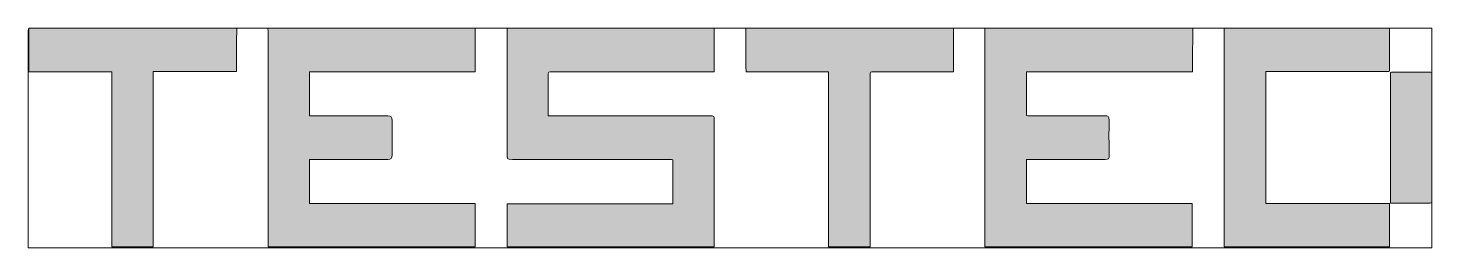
# Model space of a CAD drawing. Extents: x 2 to 1918, y 398 to 698.
import ezdxf

# ---------------------------------------------------------------- set-up
doc = ezdxf.new("R2010")
doc.units = 0
doc.header["$MEASUREMENT"] = 0
doc.layers.add('Layer 1', color=7, linetype='Continuous', lineweight=0)

# ---------------------------------------------------------------- blocks, each defined once
blk = doc.blocks.new('Block_1')
at = {"layer": 'Layer 1', "transparency": 33554687}
h = blk.add_hatch(color=7, dxfattribs=at)
h.dxf.hatch_style = 2
edge = h.paths.add_edge_path()
edge.add_spline(control_points=[(286.5, 698), (286.4, 680.2), (286.3, 662.4), (286.2, 644.5), (286.2, 642.7), (286.2, 640.8), (286.2, 638.5), (248.2, 638.5), (210.6, 638.5), (172.5, 638.5), (172.5, 558.6), (172.5, 479.2), (172.5, 399.3), (153.5, 399.3), (134.9, 399.3), (115.9, 399.3), (115.9, 478.8), (115.9, 558.2), (115.9, 638.3), (78, 638.3), (40.6, 638.3), (2.6, 638.3), (2.6, 658.7), (2.6, 678.3), (2.6, 698), (97.2, 698), (191.8, 698), (286.5, 698)], knot_values=[0, 0, 0, 0, 1, 1, 1, 2, 2, 2, 3, 3, 3, 4, 4, 4, 5, 5, 5, 6, 6, 6, 7, 7, 7, 8, 8, 8, 9, 9, 9, 9], degree=3, periodic=0)
h = blk.add_hatch(color=7, dxfattribs=at)
h.dxf.hatch_style = 2
edge = h.paths.add_edge_path()
edge.add_spline(control_points=[(612.1, 698), (612.1, 678.3), (612.1, 658.7), (612.1, 638.4), (536.5, 638.4), (461.5, 638.4), (386.1, 638.4), (386.1, 618.2), (386.1, 598.6), (386.1, 578.4), (388.3, 578.3), (390.4, 578.1), (392.6, 578.1), (426, 578.1), (459.3, 578), (492.7, 578.2), (497.6, 578.3), (498.8, 576.7), (498.7, 572), (498.5, 556.3), (498.5, 540.5), (498.7, 524.7), (498.8, 520), (497.6, 518.5), (492.7, 518.5), (459.3, 518.8), (425.9, 518.7), (392.6, 518.7), (390.5, 518.7), (388.5, 518.7), (386.1, 518.7), (386.1, 498.4), (386.1, 478.6), (386.1, 458.3), (461.5, 458.3), (536.5, 458.3), (611.9, 458.3), (611.9, 438.4), (611.9, 419.1), (611.9, 399.3), (517.8, 399.3), (423.8, 399.3), (329.3, 399.3), (329.3, 401.4), (329.3, 403.4), (329.3, 405.4), (329.3, 500.7), (329.3, 596.1), (329.3, 691.4), (329.3, 693.6), (329.2, 695.8), (329.2, 698), (423.5, 698), (517.8, 698), (612.1, 698)], knot_values=[0, 0, 0, 0, 1, 1, 1, 2, 2, 2, 3, 3, 3, 4, 4, 4, 5, 5, 5, 6, 6, 6, 7, 7, 7, 8, 8, 8, 9, 9, 9, 10, 10, 10, 11, 11, 11, 12, 12, 12, 13, 13, 13, 14, 14, 14, 15, 15, 15, 16, 16, 16, 17, 17, 17, 18, 18, 18, 18], degree=3, periodic=0)
h = blk.add_hatch(color=7, dxfattribs=at)
h.dxf.hatch_style = 2
edge = h.paths.add_edge_path()
edge.add_spline(control_points=[(938.6, 698), (938.6, 678.3), (938.6, 658.6), (938.6, 638.4), (936, 638.4), (934, 638.4), (932, 638.4), (860.6, 638.4), (789.3, 638.4), (717.9, 638.4), (711.8, 638.4), (711.8, 638.4), (711.8, 632.2), (711.8, 616.1), (711.8, 600), (711.8, 583.9), (711.8, 582.2), (711.8, 580.5), (711.8, 578.1), (714.7, 578.1), (717, 578.1), (719.3, 578.1), (790.2, 578.1), (861.1, 578.1), (932, 578.1), (938.6, 578.1), (938.6, 578.1), (938.6, 571.4), (938.6, 516.1), (938.6, 460.7), (938.6, 405.3), (938.6, 403.4), (938.6, 401.5), (938.6, 399.3), (844.2, 399.3), (750.2, 399.3), (655.9, 399.3), (655.9, 418.8), (655.9, 438.2), (655.9, 458.1), (731.1, 458.1), (806.3, 458.1), (881.9, 458.1), (881.9, 478.4), (881.9, 498.1), (881.9, 518.3), (879.8, 518.4), (877.7, 518.6), (875.5, 518.6), (804.7, 518.7), (733.8, 518.7), (662.9, 518.7), (655.6, 518.7), (655.6, 518.7), (655.6, 526.2), (655.6, 581.5), (655.6, 636.9), (655.6, 692.3), (655.6, 694.2), (655.7, 696.1), (655.7, 698), (750, 698), (844.3, 698), (938.6, 698)], knot_values=[0, 0, 0, 0, 1, 1, 1, 2, 2, 2, 3, 3, 3, 4, 4, 4, 5, 5, 5, 6, 6, 6, 7, 7, 7, 8, 8, 8, 9, 9, 9, 10, 10, 10, 11, 11, 11, 12, 12, 12, 13, 13, 13, 14, 14, 14, 15, 15, 15, 16, 16, 16, 17, 17, 17, 18, 18, 18, 19, 19, 19, 20, 20, 20, 21, 21, 21, 21], degree=3, periodic=0)
h = blk.add_hatch(color=7, dxfattribs=at)
h.dxf.hatch_style = 2
edge = h.paths.add_edge_path()
edge.add_spline(control_points=[(1265.2, 698), (1265.2, 678.3), (1265.2, 658.7), (1265.2, 638.4), (1262.7, 638.4), (1260.8, 638.4), (1258.9, 638.4), (1225.1, 638.4), (1191.2, 638.4), (1157.4, 638.4), (1151.2, 638.4), (1151.2, 638.4), (1151.2, 632.4), (1151.2, 556.8), (1151.2, 481.2), (1151.2, 405.6), (1151.2, 403.6), (1151.2, 401.6), (1151.2, 399.3), (1132.3, 399.3), (1113.9, 399.3), (1094.7, 399.3), (1094.7, 478.7), (1094.7, 558.3), (1094.7, 638.3), (1056.9, 638.3), (1019.8, 638.3), (982.2, 638.3), (982, 640.5), (981.8, 642.3), (981.8, 644.1), (981.8, 660.4), (981.8, 676.6), (981.8, 692.9), (981.8, 694.6), (981.5, 696.3), (981.4, 698), (1076, 698), (1170.6, 698), (1265.2, 698)], knot_values=[0, 0, 0, 0, 1, 1, 1, 2, 2, 2, 3, 3, 3, 4, 4, 4, 5, 5, 5, 6, 6, 6, 7, 7, 7, 8, 8, 8, 9, 9, 9, 10, 10, 10, 11, 11, 11, 12, 12, 12, 13, 13, 13, 13], degree=3, periodic=0)
h = blk.add_hatch(color=7, dxfattribs=at)
h.dxf.hatch_style = 2
edge = h.paths.add_edge_path()
edge.add_spline(control_points=[(1591.8, 698), (1591.7, 680.2), (1591.6, 662.4), (1591.5, 644.5), (1591.5, 642.7), (1591.5, 640.8), (1591.5, 638.4), (1515.8, 638.4), (1440.6, 638.4), (1365, 638.4), (1365, 618.3), (1365, 598.6), (1365, 578.5), (1367.1, 578.3), (1369.3, 578.1), (1371.4, 578.1), (1404.8, 578.1), (1438.2, 578), (1471.6, 578.2), (1476.2, 578.2), (1477.8, 577.2), (1477.7, 572.2), (1477.3, 556.1), (1477.4, 540), (1477.7, 523.9), (1477.7, 519.7), (1476.5, 518.6), (1472.4, 518.6), (1438.8, 518.7), (1405.3, 518.7), (1371.7, 518.7), (1369.6, 518.7), (1367.4, 518.7), (1364.9, 518.7), (1364.9, 498.4), (1364.9, 478.7), (1364.9, 458.5), (1440.3, 458.5), (1515.5, 458.5), (1591.1, 458.5), (1591.1, 438.5), (1591.1, 419.1), (1591.1, 399.3), (1497, 399.3), (1402.8, 399.3), (1308.1, 399.3), (1308.1, 401.4), (1308.1, 403.4), (1308.1, 405.5), (1308.1, 500.9), (1308.1, 596.4), (1308.1, 691.9), (1308.1, 693.9), (1308, 696), (1307.9, 698), (1402.5, 698), (1497.2, 698), (1591.8, 698)], knot_values=[0, 0, 0, 0, 1, 1, 1, 2, 2, 2, 3, 3, 3, 4, 4, 4, 5, 5, 5, 6, 6, 6, 7, 7, 7, 8, 8, 8, 9, 9, 9, 10, 10, 10, 11, 11, 11, 12, 12, 12, 13, 13, 13, 14, 14, 14, 15, 15, 15, 16, 16, 16, 17, 17, 17, 18, 18, 18, 19, 19, 19, 19], degree=3, periodic=0)
h = blk.add_hatch(color=7, dxfattribs=at)
h.dxf.hatch_style = 2
edge = h.paths.add_edge_path()
edge.add_spline(control_points=[(1860.4, 698), (1860.5, 678.8), (1860.6, 659.5), (1860.6, 640.3), (1860.6, 639.9), (1860.3, 639.4), (1859.9, 638.5), (1804, 638.5), (1747.9, 638.5), (1691.5, 638.5), (1691.5, 578.3), (1691.5, 518.6), (1691.5, 458.4), (1747.7, 458.4), (1803.8, 458.4), (1860.3, 458.4), (1860.3, 438.5), (1860.3, 419), (1860.3, 399.3), (1785.3, 399.3), (1710.4, 399.3), (1634.7, 399.3), (1634.7, 401.1), (1634.7, 403.1), (1634.7, 405), (1634.7, 500.6), (1634.7, 596.2), (1634.6, 691.9), (1634.6, 693.9), (1634.5, 696), (1634.5, 698), (1709.8, 698), (1785.1, 698), (1860.4, 698)], knot_values=[0, 0, 0, 0, 1, 1, 1, 2, 2, 2, 3, 3, 3, 4, 4, 4, 5, 5, 5, 6, 6, 6, 7, 7, 7, 8, 8, 8, 9, 9, 9, 10, 10, 10, 11, 11, 11, 11], degree=3, periodic=0)
h = blk.add_hatch(color=7, dxfattribs=at)
h.dxf.hatch_style = 2
edge = h.paths.add_edge_path()
edge.add_spline(control_points=[(1918.3, 459.4), (1916.5, 459.2), (1914.6, 458.8), (1912.7, 458.8), (1897.5, 458.8), (1882.3, 458.8), (1867.2, 458.8), (1865.5, 458.8), (1863.8, 458.8), (1861.7, 458.8), (1861.7, 518.6), (1861.7, 577.8), (1861.7, 637.4), (1862.6, 637.5), (1863.4, 637.9), (1864.3, 637.9), (1881.2, 638), (1898.2, 638), (1915.1, 637.9), (1916.2, 637.9), (1917.3, 637.6), (1918.3, 637.4), (1918.3, 578.1), (1918.3, 518.7), (1918.3, 459.4)], knot_values=[0, 0, 0, 0, 1, 1, 1, 2, 2, 2, 3, 3, 3, 4, 4, 4, 5, 5, 5, 6, 6, 6, 7, 7, 7, 8, 8, 8, 8], degree=3, periodic=0)
at = {"layer": 'Layer 1'}
for points, knots in [([(1860.4, 698), (1879.7, 698), (1899, 698), (1918.3, 698), (1918.3, 677.8), (1918.3, 657.6), (1918.3, 637.4), (1917.3, 637.6), (1916.2, 637.9), (1915.1, 637.9), (1898.2, 638), (1881.2, 638), (1864.3, 637.9), (1863.4, 637.9), (1862.6, 637.5), (1861.7, 637.4), (1861.7, 577.8), (1861.7, 518.6), (1861.7, 458.8), (1863.8, 458.8), (1865.5, 458.8), (1867.2, 458.8), (1882.3, 458.8), (1897.5, 458.8), (1912.7, 458.8), (1914.6, 458.8), (1916.5, 459.2), (1918.3, 459.4), (1918.3, 438.9), (1918.3, 418.3), (1918.3, 397.8), (1279.4, 397.8), (640.6, 397.8), (1.7, 397.8), (1.7, 496.5), (1.7, 595.1), (1.7, 693.7), (1.7, 695.2), (2.3, 696.6), (2.6, 698), (2.6, 678.3), (2.6, 658.7), (2.6, 638.3), (40.6, 638.3), (78, 638.3), (115.9, 638.3), (115.9, 558.2), (115.9, 478.8), (115.9, 399.3), (134.9, 399.3), (153.5, 399.3), (172.5, 399.3), (172.5, 479.2), (172.5, 558.6), (172.5, 638.5), (210.6, 638.5), (248.2, 638.5), (286.2, 638.5), (286.2, 640.8), (286.2, 642.7), (286.2, 644.5), (286.3, 662.4), (286.4, 680.2), (286.5, 698), (300.7, 698), (314.9, 698), (329.2, 698), (329.2, 695.8), (329.3, 693.6), (329.3, 691.4), (329.3, 596.1), (329.3, 500.7), (329.3, 405.4), (329.3, 403.4), (329.3, 401.4), (329.3, 399.3), (423.8, 399.3), (517.8, 399.3), (611.9, 399.3), (611.9, 419.1), (611.9, 438.4), (611.9, 458.3), (536.5, 458.3), (461.5, 458.3), (386.1, 458.3), (386.1, 478.6), (386.1, 498.4), (386.1, 518.7), (388.5, 518.7), (390.5, 518.7), (392.6, 518.7), (425.9, 518.7), (459.3, 518.8), (492.7, 518.5), (497.6, 518.5), (498.8, 520), (498.7, 524.7), (498.5, 540.5), (498.5, 556.3), (498.7, 572), (498.8, 576.7), (497.6, 578.3), (492.7, 578.2), (459.3, 578), (426, 578.1), (392.6, 578.1), (390.4, 578.1), (388.3, 578.3), (386.1, 578.4), (386.1, 598.6), (386.1, 618.2), (386.1, 638.4), (461.5, 638.4), (536.5, 638.4), (612.1, 638.4), (612.1, 658.7), (612.1, 678.3), (612.1, 698), (626.6, 698), (641.2, 698), (655.7, 698), (655.7, 696.1), (655.6, 694.2), (655.6, 692.3), (655.6, 636.9), (655.6, 581.5), (655.6, 526.2), (655.6, 518.7), (655.6, 518.7), (662.9, 518.7), (733.8, 518.7), (804.7, 518.7), (875.5, 518.6), (877.7, 518.6), (879.8, 518.4), (881.9, 518.3), (881.9, 498.1), (881.9, 478.4), (881.9, 458.1), (806.3, 458.1), (731.1, 458.1), (655.9, 458.1), (655.9, 438.2), (655.9, 418.8), (655.9, 399.3), (750.2, 399.3), (844.2, 399.3), (938.6, 399.3), (938.6, 401.5), (938.6, 403.4), (938.6, 405.3), (938.6, 460.7), (938.6, 516.1), (938.6, 571.4), (938.6, 578.1), (938.6, 578.1), (932, 578.1), (861.1, 578.1), (790.2, 578.1), (719.3, 578.1), (717, 578.1), (714.7, 578.1), (711.8, 578.1), (711.8, 580.5), (711.8, 582.2), (711.8, 583.9), (711.8, 600), (711.8, 616.1), (711.8, 632.2), (711.8, 638.4), (711.8, 638.4), (717.9, 638.4), (789.3, 638.4), (860.6, 638.4), (932, 638.4), (934, 638.4), (936, 638.4), (938.6, 638.4), (938.6, 658.6), (938.6, 678.3), (938.6, 698), (952.9, 698), (967.1, 698), (981.4, 698), (981.5, 696.3), (981.8, 694.6), (981.8, 692.9), (981.8, 676.6), (981.8, 660.4), (981.8, 644.1), (981.8, 642.3), (982, 640.5), (982.2, 638.3), (1019.8, 638.3), (1056.9, 638.3), (1094.7, 638.3), (1094.7, 558.3), (1094.7, 478.7), (1094.7, 399.3), (1113.9, 399.3), (1132.3, 399.3), (1151.2, 399.3), (1151.2, 401.6), (1151.2, 403.6), (1151.2, 405.6), (1151.2, 481.2), (1151.2, 556.8), (1151.2, 632.4), (1151.2, 638.4), (1151.2, 638.4), (1157.4, 638.4), (1191.2, 638.4), (1225.1, 638.4), (1258.9, 638.4), (1260.8, 638.4), (1262.7, 638.4), (1265.2, 638.4), (1265.2, 658.7), (1265.2, 678.3), (1265.2, 698), (1279.4, 698), (1293.7, 698), (1307.9, 698), (1308, 696), (1308.1, 693.9), (1308.1, 691.9), (1308.1, 596.4), (1308.1, 500.9), (1308.1, 405.5), (1308.1, 403.4), (1308.1, 401.4), (1308.1, 399.3), (1402.8, 399.3), (1497, 399.3), (1591.1, 399.3), (1591.1, 419.1), (1591.1, 438.5), (1591.1, 458.5), (1515.5, 458.5), (1440.3, 458.5), (1364.9, 458.5), (1364.9, 478.7), (1364.9, 498.4), (1364.9, 518.7), (1367.4, 518.7), (1369.6, 518.7), (1371.7, 518.7), (1405.3, 518.7), (1438.8, 518.7), (1472.4, 518.6), (1476.5, 518.6), (1477.7, 519.7), (1477.7, 523.9), (1477.4, 540), (1477.3, 556.1), (1477.7, 572.2), (1477.8, 577.2), (1476.2, 578.2), (1471.6, 578.2), (1438.2, 578), (1404.8, 578.1), (1371.4, 578.1), (1369.3, 578.1), (1367.1, 578.3), (1365, 578.5), (1365, 598.6), (1365, 618.3), (1365, 638.4), (1440.6, 638.4), (1515.8, 638.4), (1591.5, 638.4), (1591.5, 640.8), (1591.5, 642.7), (1591.5, 644.5), (1591.6, 662.4), (1591.7, 680.2), (1591.8, 698), (1606, 698), (1620.3, 698), (1634.5, 698), (1634.5, 696), (1634.6, 693.9), (1634.6, 691.9), (1634.7, 596.2), (1634.7, 500.6), (1634.7, 405), (1634.7, 403.1), (1634.7, 401.1), (1634.7, 399.3), (1710.4, 399.3), (1785.3, 399.3), (1860.3, 399.3), (1860.3, 419), (1860.3, 438.5), (1860.3, 458.4), (1803.8, 458.4), (1747.7, 458.4), (1691.5, 458.4), (1691.5, 518.6), (1691.5, 578.3), (1691.5, 638.5), (1747.9, 638.5), (1804, 638.5), (1859.9, 638.5), (1860.3, 639.4), (1860.6, 639.9), (1860.6, 640.3), (1860.6, 659.5), (1860.5, 678.8), (1860.4, 698)], [0, 0, 0, 0, 1, 1, 1, 2, 2, 2, 3, 3, 3, 4, 4, 4, 5, 5, 5, 6, 6, 6, 7, 7, 7, 8, 8, 8, 9, 9, 9, 10, 10, 10, 11, 11, 11, 12, 12, 12, 13, 13, 13, 14, 14, 14, 15, 15, 15, 16, 16, 16, 17, 17, 17, 18, 18, 18, 19, 19, 19, 20, 20, 20, 21, 21, 21, 22, 22, 22, 23, 23, 23, 24, 24, 24, 25, 25, 25, 26, 26, 26, 27, 27, 27, 28, 28, 28, 29, 29, 29, 30, 30, 30, 31, 31, 31, 32, 32, 32, 33, 33, 33, 34, 34, 34, 35, 35, 35, 36, 36, 36, 37, 37, 37, 38, 38, 38, 39, 39, 39, 40, 40, 40, 41, 41, 41, 42, 42, 42, 43, 43, 43, 44, 44, 44, 45, 45, 45, 46, 46, 46, 47, 47, 47, 48, 48, 48, 49, 49, 49, 50, 50, 50, 51, 51, 51, 52, 52, 52, 53, 53, 53, 54, 54, 54, 55, 55, 55, 56, 56, 56, 57, 57, 57, 58, 58, 58, 59, 59, 59, 60, 60, 60, 61, 61, 61, 62, 62, 62, 63, 63, 63, 64, 64, 64, 65, 65, 65, 66, 66, 66, 67, 67, 67, 68, 68, 68, 69, 69, 69, 70, 70, 70, 71, 71, 71, 72, 72, 72, 73, 73, 73, 74, 74, 74, 75, 75, 75, 76, 76, 76, 77, 77, 77, 78, 78, 78, 79, 79, 79, 80, 80, 80, 81, 81, 81, 82, 82, 82, 83, 83, 83, 84, 84, 84, 85, 85, 85, 86, 86, 86, 87, 87, 87, 88, 88, 88, 89, 89, 89, 90, 90, 90, 91, 91, 91, 92, 92, 92, 93, 93, 93, 94, 94, 94, 95, 95, 95, 96, 96, 96, 97, 97, 97, 98, 98, 98, 99, 99, 99, 100, 100, 100, 101, 101, 101, 102, 102, 102, 103, 103, 103, 103]), ([(286.5, 698), (286.4, 680.2), (286.3, 662.4), (286.2, 644.5), (286.2, 642.7), (286.2, 640.8), (286.2, 638.5), (248.2, 638.5), (210.6, 638.5), (172.5, 638.5), (172.5, 558.6), (172.5, 479.2), (172.5, 399.3), (153.5, 399.3), (134.9, 399.3), (115.9, 399.3), (115.9, 478.8), (115.9, 558.2), (115.9, 638.3), (78, 638.3), (40.6, 638.3), (2.6, 638.3), (2.6, 658.7), (2.6, 678.3), (2.6, 698), (97.2, 698), (191.8, 698), (286.5, 698)], [0, 0, 0, 0, 1, 1, 1, 2, 2, 2, 3, 3, 3, 4, 4, 4, 5, 5, 5, 6, 6, 6, 7, 7, 7, 8, 8, 8, 9, 9, 9, 9]), ([(612.1, 698), (612.1, 678.3), (612.1, 658.7), (612.1, 638.4), (536.5, 638.4), (461.5, 638.4), (386.1, 638.4), (386.1, 618.2), (386.1, 598.6), (386.1, 578.4), (388.3, 578.3), (390.4, 578.1), (392.6, 578.1), (426, 578.1), (459.3, 578), (492.7, 578.2), (497.6, 578.3), (498.8, 576.7), (498.7, 572), (498.5, 556.3), (498.5, 540.5), (498.7, 524.7), (498.8, 520), (497.6, 518.5), (492.7, 518.5), (459.3, 518.8), (425.9, 518.7), (392.6, 518.7), (390.5, 518.7), (388.5, 518.7), (386.1, 518.7), (386.1, 498.4), (386.1, 478.6), (386.1, 458.3), (461.5, 458.3), (536.5, 458.3), (611.9, 458.3), (611.9, 438.4), (611.9, 419.1), (611.9, 399.3), (517.8, 399.3), (423.8, 399.3), (329.3, 399.3), (329.3, 401.4), (329.3, 403.4), (329.3, 405.4), (329.3, 500.7), (329.3, 596.1), (329.3, 691.4), (329.3, 693.6), (329.2, 695.8), (329.2, 698), (423.5, 698), (517.8, 698), (612.1, 698)], [0, 0, 0, 0, 1, 1, 1, 2, 2, 2, 3, 3, 3, 4, 4, 4, 5, 5, 5, 6, 6, 6, 7, 7, 7, 8, 8, 8, 9, 9, 9, 10, 10, 10, 11, 11, 11, 12, 12, 12, 13, 13, 13, 14, 14, 14, 15, 15, 15, 16, 16, 16, 17, 17, 17, 18, 18, 18, 18]), ([(938.6, 698), (938.6, 678.3), (938.6, 658.6), (938.6, 638.4), (936, 638.4), (934, 638.4), (932, 638.4), (860.6, 638.4), (789.3, 638.4), (717.9, 638.4), (711.8, 638.4), (711.8, 638.4), (711.8, 632.2), (711.8, 616.1), (711.8, 600), (711.8, 583.9), (711.8, 582.2), (711.8, 580.5), (711.8, 578.1), (714.7, 578.1), (717, 578.1), (719.3, 578.1), (790.2, 578.1), (861.1, 578.1), (932, 578.1), (938.6, 578.1), (938.6, 578.1), (938.6, 571.4), (938.6, 516.1), (938.6, 460.7), (938.6, 405.3), (938.6, 403.4), (938.6, 401.5), (938.6, 399.3), (844.2, 399.3), (750.2, 399.3), (655.9, 399.3), (655.9, 418.8), (655.9, 438.2), (655.9, 458.1), (731.1, 458.1), (806.3, 458.1), (881.9, 458.1), (881.9, 478.4), (881.9, 498.1), (881.9, 518.3), (879.8, 518.4), (877.7, 518.6), (875.5, 518.6), (804.7, 518.7), (733.8, 518.7), (662.9, 518.7), (655.6, 518.7), (655.6, 518.7), (655.6, 526.2), (655.6, 581.5), (655.6, 636.9), (655.6, 692.3), (655.6, 694.2), (655.7, 696.1), (655.7, 698), (750, 698), (844.3, 698), (938.6, 698)], [0, 0, 0, 0, 1, 1, 1, 2, 2, 2, 3, 3, 3, 4, 4, 4, 5, 5, 5, 6, 6, 6, 7, 7, 7, 8, 8, 8, 9, 9, 9, 10, 10, 10, 11, 11, 11, 12, 12, 12, 13, 13, 13, 14, 14, 14, 15, 15, 15, 16, 16, 16, 17, 17, 17, 18, 18, 18, 19, 19, 19, 20, 20, 20, 21, 21, 21, 21]), ([(1265.2, 698), (1265.2, 678.3), (1265.2, 658.7), (1265.2, 638.4), (1262.7, 638.4), (1260.8, 638.4), (1258.9, 638.4), (1225.1, 638.4), (1191.2, 638.4), (1157.4, 638.4), (1151.2, 638.4), (1151.2, 638.4), (1151.2, 632.4), (1151.2, 556.8), (1151.2, 481.2), (1151.2, 405.6), (1151.2, 403.6), (1151.2, 401.6), (1151.2, 399.3), (1132.3, 399.3), (1113.9, 399.3), (1094.7, 399.3), (1094.7, 478.7), (1094.7, 558.3), (1094.7, 638.3), (1056.9, 638.3), (1019.8, 638.3), (982.2, 638.3), (982, 640.5), (981.8, 642.3), (981.8, 644.1), (981.8, 660.4), (981.8, 676.6), (981.8, 692.9), (981.8, 694.6), (981.5, 696.3), (981.4, 698), (1076, 698), (1170.6, 698), (1265.2, 698)], [0, 0, 0, 0, 1, 1, 1, 2, 2, 2, 3, 3, 3, 4, 4, 4, 5, 5, 5, 6, 6, 6, 7, 7, 7, 8, 8, 8, 9, 9, 9, 10, 10, 10, 11, 11, 11, 12, 12, 12, 13, 13, 13, 13]), ([(1591.8, 698), (1591.7, 680.2), (1591.6, 662.4), (1591.5, 644.5), (1591.5, 642.7), (1591.5, 640.8), (1591.5, 638.4), (1515.8, 638.4), (1440.6, 638.4), (1365, 638.4), (1365, 618.3), (1365, 598.6), (1365, 578.5), (1367.1, 578.3), (1369.3, 578.1), (1371.4, 578.1), (1404.8, 578.1), (1438.2, 578), (1471.6, 578.2), (1476.2, 578.2), (1477.8, 577.2), (1477.7, 572.2), (1477.3, 556.1), (1477.4, 540), (1477.7, 523.9), (1477.7, 519.7), (1476.5, 518.6), (1472.4, 518.6), (1438.8, 518.7), (1405.3, 518.7), (1371.7, 518.7), (1369.6, 518.7), (1367.4, 518.7), (1364.9, 518.7), (1364.9, 498.4), (1364.9, 478.7), (1364.9, 458.5), (1440.3, 458.5), (1515.5, 458.5), (1591.1, 458.5), (1591.1, 438.5), (1591.1, 419.1), (1591.1, 399.3), (1497, 399.3), (1402.8, 399.3), (1308.1, 399.3), (1308.1, 401.4), (1308.1, 403.4), (1308.1, 405.5), (1308.1, 500.9), (1308.1, 596.4), (1308.1, 691.9), (1308.1, 693.9), (1308, 696), (1307.9, 698), (1402.5, 698), (1497.2, 698), (1591.8, 698)], [0, 0, 0, 0, 1, 1, 1, 2, 2, 2, 3, 3, 3, 4, 4, 4, 5, 5, 5, 6, 6, 6, 7, 7, 7, 8, 8, 8, 9, 9, 9, 10, 10, 10, 11, 11, 11, 12, 12, 12, 13, 13, 13, 14, 14, 14, 15, 15, 15, 16, 16, 16, 17, 17, 17, 18, 18, 18, 19, 19, 19, 19]), ([(1860.4, 698), (1860.5, 678.8), (1860.6, 659.5), (1860.6, 640.3), (1860.6, 639.9), (1860.3, 639.4), (1859.9, 638.5), (1804, 638.5), (1747.9, 638.5), (1691.5, 638.5), (1691.5, 578.3), (1691.5, 518.6), (1691.5, 458.4), (1747.7, 458.4), (1803.8, 458.4), (1860.3, 458.4), (1860.3, 438.5), (1860.3, 419), (1860.3, 399.3), (1785.3, 399.3), (1710.4, 399.3), (1634.7, 399.3), (1634.7, 401.1), (1634.7, 403.1), (1634.7, 405), (1634.7, 500.6), (1634.7, 596.2), (1634.6, 691.9), (1634.6, 693.9), (1634.5, 696), (1634.5, 698), (1709.8, 698), (1785.1, 698), (1860.4, 698)], [0, 0, 0, 0, 1, 1, 1, 2, 2, 2, 3, 3, 3, 4, 4, 4, 5, 5, 5, 6, 6, 6, 7, 7, 7, 8, 8, 8, 9, 9, 9, 10, 10, 10, 11, 11, 11, 11]), ([(1918.3, 459.4), (1916.5, 459.2), (1914.6, 458.8), (1912.7, 458.8), (1897.5, 458.8), (1882.3, 458.8), (1867.2, 458.8), (1865.5, 458.8), (1863.8, 458.8), (1861.7, 458.8), (1861.7, 518.6), (1861.7, 577.8), (1861.7, 637.4), (1862.6, 637.5), (1863.4, 637.9), (1864.3, 637.9), (1881.2, 638), (1898.2, 638), (1915.1, 637.9), (1916.2, 637.9), (1917.3, 637.6), (1918.3, 637.4), (1918.3, 578.1), (1918.3, 518.7), (1918.3, 459.4)], [0, 0, 0, 0, 1, 1, 1, 2, 2, 2, 3, 3, 3, 4, 4, 4, 5, 5, 5, 6, 6, 6, 7, 7, 7, 8, 8, 8, 8])]:
    blk.add_open_spline(points, degree=3, knots=knots, dxfattribs=at)
blk = doc.blocks.new('Block_0')
at = {"layer": 'Layer 1'}
blk.add_blockref('Block_1', (0, 0), dxfattribs=at)

msp = doc.modelspace()

# ---------------------------------------------------------------- block references
at = {"layer": 'Layer 1'}
msp.add_blockref('Block_0', (0, 0), dxfattribs=at)

doc.saveas('drawing.dxf')
